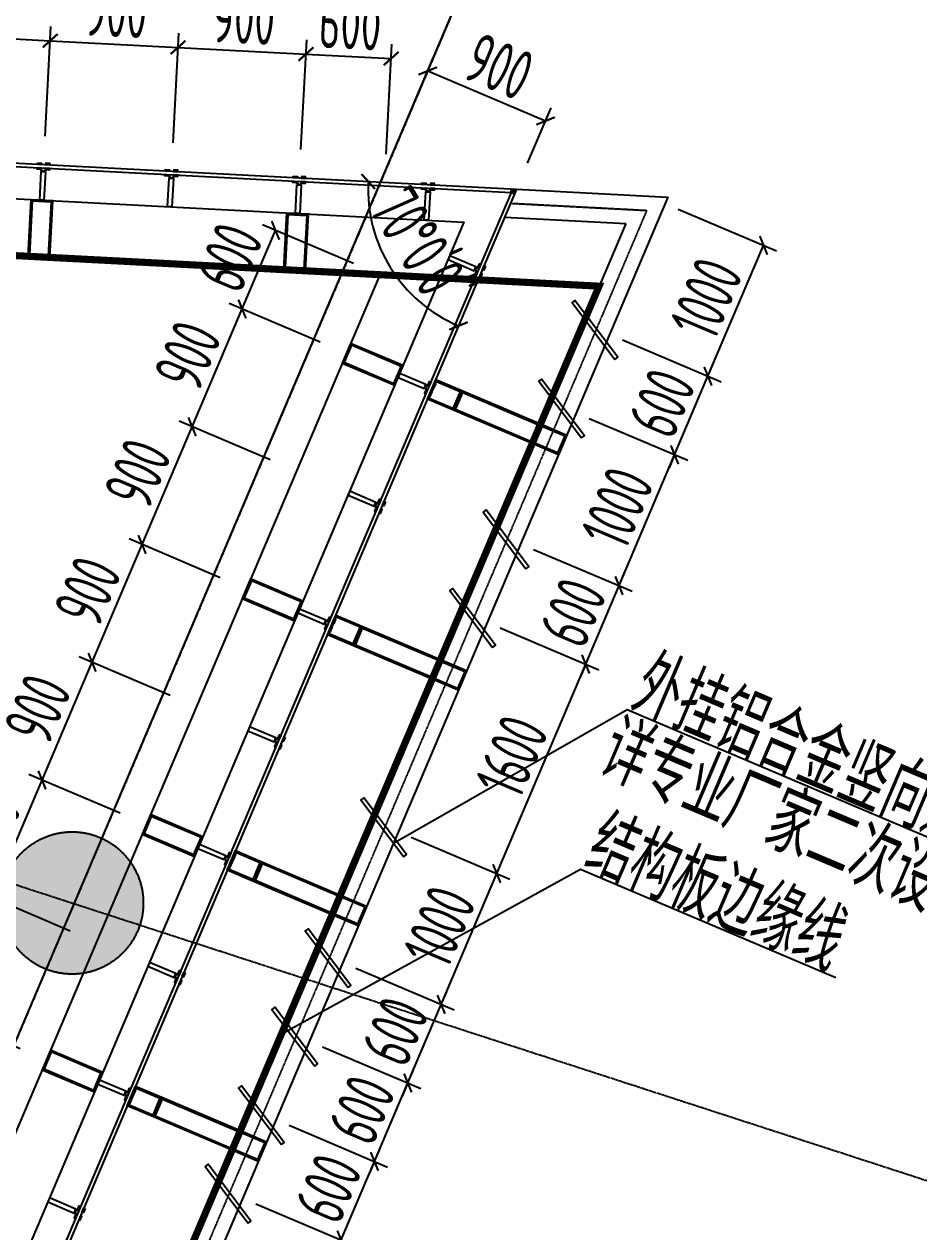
# Model space of a CAD drawing. Extents: x 11778731 to 12007717, y -6694179 to -6363962.
# Drawn here: x 11984281 to 11990570, y -6398891 to -6390396 of the extents above; entities that cross this region are included whole.
import ezdxf
from ezdxf.enums import TextEntityAlignment as Align
from ezdxf.xclip import XClip

# ---------------------------------------------------------------- set-up
doc = ezdxf.new("R2010")
doc.units = 0
doc.header["$LTSCALE"] = 10
doc.header["$MEASUREMENT"] = 0
doc.header["$XCLIPFRAME"] = 0
doc.linetypes.add('A3-RG-axis-100$0$CENTER', pattern=[2, 1.25, -0.25, 0.25, -0.25])
doc.linetypes.add('A3-RI-3F$0$DASH', pattern=[0.35, 0.25, -0.1])
for name, color, linetype in [('A3-RB-3F-100$0$A-DIMS-100', 1, 'Continuous'), ('A3-RG-axis-100$0$A-GRID', 1, 'A3-RG-axis-100$0$CENTER'), ('A3-RI-3F$0$$2$A-DIMS-100', 1, 'Continuous'), ('A3-RI-3F$0$A-DETAILS', 11, 'Continuous'), ('A3-RI-3F$0$A-FACD-ALUM', 30, 'Continuous'), ('A3-RI-3F$0$A-FLOR', 2, 'Continuous'), ('A3-RI-3F$0$A-GLAZ', 140, 'Continuous'), ('A3-RS-1F$0$A-HATH-GRAY', 8, 'Continuous'), ('A3-RS-1F$0$A-WALL', 7, 'Continuous'), ('A3-SYMB-3F-100$0$A-SYMB', 4, 'Continuous'), ('A3-SYMB-3F-100$0$A-SYMB-AREA', 4, 'Continuous'), ('A3-SYMB-3F-100$0$A-SYMB-NAME', 4, 'Continuous'), ('A3-SYMB-3F-100$0$A-SYMB-NAME-E', 4, 'Continuous')]:
    doc.layers.add(name, color=color, linetype=linetype)
doc.styles.add('A3-RB-3F-100$0$XD2008', font='xd-hzs.shx', dxfattribs={"width": 0.7, "bigfont": 'xd-hztxt.shx'})
doc.styles.add('A3-SYMB-3F-100$0$ECADI', font='hzs.shx', dxfattribs={"width": 0.7, "bigfont": 'hztxt.shx'})
doc.dimstyles.new('A3-RB-3F-100$0$XD100', dxfattribs={"dimscale": 100, "dimtxt": 3.5, "dimasz": 1.5, "dimexe": 1, "dimexo": 2, "dimgap": 0.5, "dimtad": 1, "dimdec": 0, "dimdsep": 46, "dimtxsty": 'A3-RB-3F-100$0$XD2008', "dimcen": 2.5, "dimclrt": 4, "dimaunit": 1, "dimadec": 0, "dimazin": 0, "dimtfac": 1, "dimtdec": 0, "dimtix": 1, "dimtmove": 0, "dimatfit": 3, "dimfxl": 0, "dimtolj": 1, "dimtzin": 0, "dimarcsym": 0})
doc.dimstyles.new('A3-RB-3F-100$0$XD100$0', dxfattribs={"dimscale": 100, "dimtxt": 3.5, "dimasz": 1, "dimexe": 1, "dimexo": 2, "dimgap": 0.5, "dimtad": 1, "dimdec": 0, "dimdsep": 46, "dimtxsty": 'A3-RB-3F-100$0$XD2008', "dimblk1": 'A3-RB-3F-100$0$_ARCHTICK', "dimblk2": 'A3-RB-3F-100$0$_ARCHTICK', "dimsah": 1, "dimcen": 2.5, "dimclrt": 4, "dimaunit": 1, "dimadec": 0, "dimazin": 0, "dimtfac": 1, "dimtdec": 0, "dimtix": 1, "dimtmove": 0, "dimatfit": 3, "dimfxl": 0, "dimtolj": 1, "dimtzin": 0, "dimarcsym": 0})

# ---------------------------------------------------------------- blocks, each defined once
blk = doc.blocks.new('A3-RI-3F')
at = {"layer": 'A3-RI-3F$0$A-GLAZ'}
blk.add_hatch(color=256, dxfattribs=at).paths.add_polyline_path([(11987706.2, -6391556.1), (11987704.9, -6391581), (11987727.9, -6391590.8), (11987741.9, -6391557.9)])
at = {"layer": 'A3-RI-3F$0$$2$A-DIMS-100'}
blk.add_lwpolyline([(11978189, -6391860.1), (11978365.4, -6391316.9), (11987372.2, -6391788.9), (11973314.7, -6424906.3)], dxfattribs=at)
at = {"layer": 'A3-RI-3F$0$A-DETAILS'}
for p, q in [((11972696.9, -6424698.4), (11987425.4, -6390000)), ((11984408.4, -6391433.3), (11984394.2, -6391417.6)), ((11984415.5, -6391433.7), (11984401.3, -6391417.9)), ((11984415.5, -6391433.7), (11984431.3, -6391419.5)), ((11984422.6, -6391434.1), (11984438.3, -6391419.9)), ((11985307.2, -6391480.4), (11985293, -6391464.7)), ((11985314.3, -6391480.8), (11985300.1, -6391465)), ((11985314.3, -6391480.8), (11985330, -6391466.6)), ((11985321.3, -6391481.2), (11985337.1, -6391467)), ((11986206, -6391527.5), (11986191.8, -6391511.8)), ((11986213, -6391527.9), (11986198.8, -6391512.1)), ((11986213, -6391527.9), (11986228.8, -6391513.7)), ((11986220.1, -6391528.3), (11986235.9, -6391514.1)), ((11987111.5, -6391575), (11987097.3, -6391559.2)), ((11987118.6, -6391575.4), (11987104.4, -6391559.6)), ((11987118.6, -6391575.4), (11987134.4, -6391561.2)), ((11987125.7, -6391575.7), (11987141.4, -6391561.5)), ((11987453.1, -6392110.3), (11987472.8, -6392102.3)), ((11987447.6, -6392123.3), (11987455.5, -6392142.9)), ((11987450.3, -6392116.8), (11987470, -6392108.8)), ((11987450.3, -6392116.8), (11987458.3, -6392136.4)), ((11987095.9, -6392951.7), (11987103.9, -6392971.4)), ((11987098.7, -6392945.2), (11987118.3, -6392937.3)), ((11987098.7, -6392945.2), (11987106.6, -6392964.9)), ((11987101.4, -6392938.7), (11987121.1, -6392930.8)), ((11986744.3, -6393780.2), (11986752.2, -6393799.8)), ((11986747, -6393773.7), (11986766.7, -6393765.7)), ((11986747, -6393773.7), (11986755, -6393793.3)), ((11986749.8, -6393767.2), (11986769.5, -6393759.2)), ((11986392.6, -6394608.6), (11986400.5, -6394628.3)), ((11986395.4, -6394602.1), (11986415, -6394594.2)), ((11986395.4, -6394602.1), (11986403.3, -6394621.8)), ((11986398.1, -6394595.6), (11986417.8, -6394587.7)), ((11986040.9, -6395437.1), (11986048.9, -6395456.8)), ((11986043.7, -6395430.6), (11986063.4, -6395422.6)), ((11986043.7, -6395430.6), (11986051.7, -6395450.2)), ((11986046.5, -6395424.1), (11986066.1, -6395416.1)), ((11985692, -6396259), (11985711.7, -6396251.1)), ((11985692, -6396259), (11985700, -6396278.7)), ((11985694.8, -6396252.5), (11985714.5, -6396244.6)), ((11985689.3, -6396265.5), (11985697.2, -6396285.2)), ((11985337.6, -6397094), (11985345.6, -6397113.7)), ((11985340.4, -6397087.5), (11985360.1, -6397079.5)), ((11985340.4, -6397087.5), (11985348.3, -6397107.2)), ((11985343.2, -6397081), (11985362.8, -6397073)), ((11984986, -6397922.5), (11984993.9, -6397942.1)), ((11984988.7, -6397915.9), (11985008.4, -6397908)), ((11984988.7, -6397915.9), (11984996.7, -6397935.6)), ((11984991.5, -6397909.4), (11985011.2, -6397901.5)), ((11984634.3, -6398750.9), (11984642.3, -6398770.6)), ((11984637.1, -6398744.4), (11984656.7, -6398736.4)), ((11984637.1, -6398744.4), (11984645, -6398764.1)), ((11984639.8, -6398737.9), (11984659.5, -6398729.9))]:
    blk.add_line(p, q, dxfattribs=at)
for points in [[(11984371.9, -6391406.4), (11984401.8, -6391407.9), (11984401.3, -6391417.9), (11984371.4, -6391416.4)], [(11984373.7, -6391371.4), (11984403.7, -6391373), (11984403.1, -6391383), (11984373.2, -6391381.4)], [(11984461.8, -6391411.1), (11984431.8, -6391409.5), (11984431.3, -6391419.5), (11984461.2, -6391421.1)], [(11984463.6, -6391376.1), (11984433.6, -6391374.6), (11984433.1, -6391384.5), (11984463.1, -6391386.1)], [(11985272.5, -6391418.5), (11985302.4, -6391420.1), (11985301.9, -6391430.1), (11985272, -6391428.5)], [(11985362.4, -6391423.2), (11985332.4, -6391421.7), (11985331.9, -6391431.6), (11985361.8, -6391433.2)], [(11984400.5, -6391432.9), (11984430.5, -6391434.5), (11984420, -6391634.2), (11984390.1, -6391632.6)], [(11985270.6, -6391453.5), (11985300.6, -6391455), (11985300.1, -6391465), (11985270.1, -6391463.5)], [(11985299.3, -6391480), (11985329.3, -6391481.6), (11985318.8, -6391681.3), (11985288.8, -6391679.7)], [(11985360.5, -6391458.2), (11985330.6, -6391456.6), (11985330, -6391466.6), (11985360, -6391468.2)], [(11986169.4, -6391500.6), (11986199.4, -6391502.1), (11986198.8, -6391512.1), (11986168.9, -6391510.6)], [(11986171.2, -6391465.6), (11986201.2, -6391467.2), (11986200.7, -6391477.2), (11986170.7, -6391475.6)], [(11986259.3, -6391505.3), (11986229.3, -6391503.7), (11986228.8, -6391513.7), (11986258.8, -6391515.3)], [(11986261.1, -6391470.3), (11986231.2, -6391468.8), (11986230.6, -6391478.7), (11986260.6, -6391480.3)], [(11986198.1, -6391527.1), (11986228, -6391528.7), (11986217.6, -6391728.4), (11986187.6, -6391726.8)], [(11987075, -6391548), (11987104.9, -6391549.6), (11987104.4, -6391559.6), (11987074.5, -6391558)], [(11987076.8, -6391513.1), (11987106.8, -6391514.7), (11987106.2, -6391524.6), (11987076.3, -6391523.1)], [(11987103.6, -6391574.6), (11987133.6, -6391576.1), (11987123.1, -6391775.9), (11987093.2, -6391774.3)], [(11987164.9, -6391552.7), (11987134.9, -6391551.2), (11987134.4, -6391561.2), (11987164.3, -6391562.7)], [(11987166.7, -6391517.8), (11987136.7, -6391516.2), (11987136.2, -6391526.2), (11987166.2, -6391527.8)], [(11984330.1, -6391629.5), (11984479.9, -6391637.3), (11984459, -6392036.8), (11984309.2, -6392028.9)], [(11984339.6, -6391640), (11984469.4, -6391646.8), (11984449.5, -6392026.3), (11984319.7, -6392019.5)], [(11986127.7, -6391723.7), (11986277.5, -6391731.5), (11986256.5, -6392131), (11986106.7, -6392123.1)], [(11986137.1, -6391734.2), (11986267, -6391741), (11986247.1, -6392120.5), (11986117.2, -6392113.7)], [(11987444.5, -6392130.6), (11987456.2, -6392103), (11987272.1, -6392024.8), (11987260.4, -6392052.4)], [(11987490.9, -6392085.1), (11987479.2, -6392112.7), (11987470, -6392108.8), (11987481.7, -6392081.2)], [(11987523.1, -6392098.8), (11987511.4, -6392126.4), (11987502.2, -6392122.5), (11987513.9, -6392094.9)], [(11987455.8, -6392168), (11987467.5, -6392140.3), (11987458.3, -6392136.4), (11987446.6, -6392164)], [(11987488, -6392181.6), (11987499.7, -6392154), (11987490.5, -6392150.1), (11987478.8, -6392177.7)], [(11986885.3, -6392936.1), (11986943.9, -6392798), (11986575.7, -6392641.7), (11986517.1, -6392779.8)], [(11986880, -6392923), (11986930.8, -6392803.3), (11986581, -6392654.9), (11986530.2, -6392774.5)], [(11987092.8, -6392959), (11987104.5, -6392931.4), (11986920.4, -6392853.3), (11986908.7, -6392880.9)], [(11987358.1, -6392973.9), (11987299.5, -6393111.9), (11987115.4, -6393033.8), (11987174, -6392895.7)], [(11987139.3, -6392913.6), (11987127.6, -6392941.2), (11987118.3, -6392937.3), (11987130.1, -6392909.7)], [(11987345, -6392979.2), (11987294.2, -6393098.8), (11987128.5, -6393028.5), (11987179.3, -6392908.8)], [(11987171.5, -6392927.2), (11987159.8, -6392954.9), (11987150.6, -6392950.9), (11987162.3, -6392923.3)], [(11987104.1, -6392996.4), (11987115.8, -6392968.8), (11987106.6, -6392964.9), (11987094.9, -6392992.5)], [(11987136.3, -6393010.1), (11987148, -6392982.5), (11987138.8, -6392978.6), (11987127.1, -6393006.2)], [(11987910.4, -6393208.3), (11987851.8, -6393346.4), (11987299.5, -6393111.9), (11987358.1, -6392973.9)], [(11987897.3, -6393213.6), (11987846.5, -6393333.3), (11987312.6, -6393106.6), (11987363.4, -6392987)], [(11988094.5, -6393286.4), (11988035.9, -6393424.5), (11987851.8, -6393346.4), (11987910.4, -6393208.3)], [(11988081.4, -6393291.7), (11988030.6, -6393411.4), (11987864.9, -6393341.1), (11987915.7, -6393221.4)], [(11986741.2, -6393787.5), (11986752.9, -6393759.9), (11986568.8, -6393681.7), (11986557.1, -6393709.3)], [(11986752.5, -6393824.9), (11986764.2, -6393797.2), (11986755, -6393793.3), (11986743.2, -6393821)], [(11986787.6, -6393742), (11986775.9, -6393769.6), (11986766.7, -6393765.7), (11986778.4, -6393738.1)], [(11986819.8, -6393755.7), (11986808.1, -6393783.3), (11986798.9, -6393779.4), (11986810.6, -6393751.8)], [(11986784.7, -6393838.5), (11986796.4, -6393810.9), (11986787.2, -6393807), (11986775.5, -6393834.6)], [(11986182, -6394593), (11986240.6, -6394454.9), (11985872.4, -6394298.6), (11985813.8, -6394436.7)], [(11986176.7, -6394579.9), (11986227.5, -6394460.2), (11985877.7, -6394311.8), (11985826.9, -6394431.4)], [(11986389.5, -6394615.9), (11986401.2, -6394588.3), (11986217.1, -6394510.2), (11986205.4, -6394537.8)], [(11986654.8, -6394630.8), (11986596.2, -6394768.8), (11986412.1, -6394690.7), (11986470.7, -6394552.6)], [(11986400.8, -6394653.3), (11986412.5, -6394625.7), (11986403.3, -6394621.8), (11986391.6, -6394649.4)], [(11986436, -6394570.5), (11986424.2, -6394598.1), (11986415, -6394594.2), (11986426.8, -6394566.6)], [(11986433, -6394667), (11986444.7, -6394639.4), (11986435.5, -6394635.5), (11986423.8, -6394663.1)], [(11986641.7, -6394636.1), (11986590.9, -6394755.7), (11986425.2, -6394685.4), (11986476, -6394565.7)], [(11986468.2, -6394584.1), (11986456.5, -6394611.8), (11986447.2, -6394607.9), (11986459, -6394580.2)], [(11987207.1, -6394865.2), (11987148.5, -6395003.3), (11986596.2, -6394768.8), (11986654.8, -6394630.8)], [(11987194, -6394870.5), (11987143.2, -6394990.2), (11986609.3, -6394763.5), (11986660.1, -6394643.9)], [(11987391.2, -6394943.4), (11987332.6, -6395081.4), (11987148.5, -6395003.3), (11987207.1, -6394865.2)], [(11987378.1, -6394948.7), (11987327.3, -6395068.3), (11987161.6, -6394998), (11987212.4, -6394878.3)], [(11986037.8, -6395444.4), (11986049.6, -6395416.8), (11985865.5, -6395338.6), (11985853.7, -6395366.2)], [(11986084.3, -6395398.9), (11986072.6, -6395426.5), (11986063.4, -6395422.6), (11986075.1, -6395395)], [(11986116.5, -6395412.6), (11986104.8, -6395440.2), (11986095.6, -6395436.3), (11986107.3, -6395408.7)], [(11986049.1, -6395481.8), (11986060.9, -6395454.2), (11986051.7, -6395450.2), (11986039.9, -6395477.9)], [(11986081.4, -6395495.4), (11986093.1, -6395467.8), (11986083.9, -6395463.9), (11986072.1, -6395491.5)], [(11985478.6, -6396249.9), (11985537.3, -6396111.8), (11985169, -6395955.6), (11985110.4, -6396093.6)], [(11985473.3, -6396236.8), (11985524.1, -6396117.1), (11985174.3, -6395968.7), (11985123.6, -6396088.3)], [(11985686.2, -6396272.8), (11985697.9, -6396245.2), (11985513.8, -6396167.1), (11985502.1, -6396194.7)], [(11985951.5, -6396287.7), (11985892.9, -6396425.8), (11985708.8, -6396347.6), (11985767.4, -6396209.5)], [(11985732.6, -6396227.4), (11985720.9, -6396255), (11985711.7, -6396251.1), (11985723.4, -6396223.5)], [(11985938.4, -6396293), (11985887.6, -6396412.6), (11985721.9, -6396342.3), (11985772.7, -6396222.6)], [(11985764.9, -6396241.1), (11985753.1, -6396268.7), (11985743.9, -6396264.8), (11985755.7, -6396237.1)], [(11985697.5, -6396310.2), (11985709.2, -6396282.6), (11985700, -6396278.7), (11985688.3, -6396306.3)], [(11985729.7, -6396323.9), (11985741.4, -6396296.3), (11985732.2, -6396292.4), (11985720.5, -6396320)], [(11986503.8, -6396522.1), (11986445.2, -6396660.2), (11985892.9, -6396425.8), (11985951.5, -6396287.7)], [(11986490.7, -6396527.4), (11986439.9, -6396647.1), (11985906, -6396420.5), (11985956.8, -6396300.8)], [(11986687.9, -6396600.3), (11986629.3, -6396738.3), (11986445.2, -6396660.2), (11986503.8, -6396522.1)], [(11986674.8, -6396605.6), (11986624, -6396725.2), (11986458.3, -6396654.9), (11986509.1, -6396535.2)], [(11985334.5, -6397101.3), (11985346.2, -6397073.7), (11985162.1, -6396995.5), (11985150.4, -6397023.1)], [(11985345.8, -6397138.7), (11985357.5, -6397111.1), (11985348.3, -6397107.2), (11985336.6, -6397134.8)], [(11985381, -6397055.8), (11985369.3, -6397083.4), (11985360.1, -6397079.5), (11985371.8, -6397051.9)], [(11985413.2, -6397069.5), (11985401.5, -6397097.1), (11985392.3, -6397093.2), (11985404, -6397065.6)], [(11985378, -6397152.4), (11985389.8, -6397124.7), (11985380.6, -6397120.8), (11985368.8, -6397148.4)], [(11984775.3, -6397906.8), (11984833.9, -6397768.8), (11984465.7, -6397612.5), (11984407.1, -6397750.5)], [(11984770, -6397893.7), (11984820.8, -6397774.1), (11984471, -6397625.6), (11984420.2, -6397745.2)], [(11984982.9, -6397929.7), (11984994.6, -6397902.1), (11984810.5, -6397824), (11984798.8, -6397851.6)], [(11985248.2, -6397944.6), (11985189.6, -6398082.7), (11985005.5, -6398004.5), (11985064.1, -6397866.4)], [(11984994.2, -6397967.1), (11985005.9, -6397939.5), (11984996.7, -6397935.6), (11984985, -6397963.2)], [(11985029.3, -6397884.3), (11985017.6, -6397911.9), (11985008.4, -6397908), (11985020.1, -6397880.4)], [(11985026.4, -6397980.8), (11985038.1, -6397953.2), (11985028.9, -6397949.3), (11985017.2, -6397976.9)], [(11985235, -6397949.9), (11985184.3, -6398069.5), (11985018.6, -6397999.2), (11985069.4, -6397879.6)], [(11985061.5, -6397898), (11985049.8, -6397925.6), (11985040.6, -6397921.7), (11985052.3, -6397894.1)], [(11985800.5, -6398179), (11985741.9, -6398317.1), (11985189.6, -6398082.7), (11985248.2, -6397944.6)], [(11985787.4, -6398184.3), (11985736.6, -6398304), (11985202.7, -6398077.4), (11985253.5, -6397957.7)], [(11985984.6, -6398257.2), (11985926, -6398395.2), (11985741.9, -6398317.1), (11985800.5, -6398179)], [(11985971.5, -6398262.5), (11985920.7, -6398382.1), (11985755, -6398311.8), (11985805.8, -6398192.1)], [(11984631.2, -6398758.2), (11984642.9, -6398730.6), (11984458.8, -6398652.4), (11984447.1, -6398680.1)], [(11984677.7, -6398712.7), (11984665.9, -6398740.4), (11984656.7, -6398736.4), (11984668.5, -6398708.8)], [(11984709.9, -6398726.4), (11984698.2, -6398754), (11984689, -6398750.1), (11984700.7, -6398722.5)], [(11984642.5, -6398795.6), (11984654.2, -6398768), (11984645, -6398764.1), (11984633.3, -6398791.7)], [(11984674.7, -6398809.3), (11984686.4, -6398781.6), (11984677.2, -6398777.7), (11984665.5, -6398805.4)]]:
    blk.add_lwpolyline(points, close=True, dxfattribs=at)
blk.add_lwpolyline([(11978237.5, -6391710.7), (11986780.8, -6392158.5), (11972927, -6424796.1)], dxfattribs=at)
at = {"layer": 'A3-RI-3F$0$A-FACD-ALUM'}
for points in [[(11988433.3, -6392754.4), (11988453.3, -6392739.3), (11988152.4, -6392340), (11988132.4, -6392355.1)], [(11988198.9, -6393306.7), (11988218.9, -6393291.6), (11987918, -6392892.3), (11987898, -6392907.4)], [(11987808.2, -6394227.2), (11987828.1, -6394212.2), (11987527.2, -6393812.8), (11987507.3, -6393827.9)], [(11987573.7, -6394779.5), (11987593.7, -6394764.5), (11987292.8, -6394365.1), (11987272.8, -6394380.2)], [(11986948.6, -6396252.3), (11986968.5, -6396237.3), (11986667.6, -6395837.9), (11986647.7, -6395853)], [(11986557.8, -6397172.8), (11986577.8, -6397157.8), (11986276.9, -6396758.5), (11986256.9, -6396773.5)], [(11986323.4, -6397725.1), (11986343.4, -6397710.1), (11986042.5, -6397310.8), (11986022.5, -6397325.8)], [(11986089, -6398277.4), (11986108.9, -6398262.4), (11985808, -6397863.1), (11985788.1, -6397878.1)], [(11985854.5, -6398829.7), (11985874.5, -6398814.7), (11985573.6, -6398415.4), (11985553.6, -6398430.4)]]:
    blk.add_lwpolyline(points, close=True, dxfattribs=at)
at = {"layer": 'A3-RI-3F$0$A-FLOR', "linetype": 'A3-RI-3F$0$DASH', "const_width": 50}
blk.add_lwpolyline([(11922838.4, -6425913.8), (11977074.7, -6448935.7), (11985123.7, -6429973.3), (11974261.7, -6425362.6), (11988321.8, -6392239.2), (11978237.5, -6391710.7), (11978173.5, -6391907.6), (11943983, -6380798.4), (11944557.8, -6379029.5), (11938185.7, -6376959.1), (11937611, -6378728), (11907835.3, -6369053.3)], dxfattribs=at)
at = {"layer": 'A3-RI-3F$0$A-GLAZ'}
for p, q in [((11987704.9, -6391581), (11987706.2, -6391556.1)), ((11987704.9, -6391581), (11987727.9, -6391590.8)), ((11987658.7, -6391753.9), (11988508.9, -6391798.4)), ((11988508.9, -6391798.4), (11974281.2, -6425316.6))]:
    blk.add_line(p, q, dxfattribs=at)
for points in [[(11977951.2, -6391782.8), (11978187, -6391057.2), (11987741.9, -6391557.9), (11973544.8, -6425004)], [(11977975, -6391790.5), (11978204.8, -6391083.2), (11987704.9, -6391581), (11973521.8, -6424994.3)], [(11987741.9, -6391557.9), (11988804.6, -6391613.6), (11974465.3, -6425394.8)]]:
    blk.add_lwpolyline(points, dxfattribs=at)
at = {"layer": 'A3-RI-3F$0$A-GLAZ', "linetype": 'A3-RI-3F$0$DASH'}
blk.add_lwpolyline([(11987700.3, -6391655.9), (11988656.7, -6391706), (11974373.3, -6425355.7)], dxfattribs=at)
blk = doc.blocks.new('A3-RG-axis-100')
at = {"layer": 'A3-RG-axis-100$0$A-GRID'}
for p, q in [((11908702.6, -6371911.2), (12006585.7, -6403715.4)), ((11987492, -6389843.2), (11971114.4, -6428426.5))]:
    blk.add_line(p, q, dxfattribs=at)
blk = doc.blocks.new('A3-SYMB-3F-100$0$ECADI-TAG-ROOM')
at = {"layer": 'A3-SYMB-3F-100$0$A-SYMB-AREA', "style": 'A3-SYMB-3F-100$0$ECADI', "width": 0.7}
blk.add_attdef('340M2', text='', height=2.5, dxfattribs=at).set_placement((7.167, -1.75), align=Align.MIDDLE_LEFT)
at = {"layer": 'A3-SYMB-3F-100$0$A-SYMB-NAME', "style": 'A3-SYMB-3F-100$0$ECADI', "width": 0.7}
blk.add_attdef('CHINESENAME', (-5.125, 0.088), '', height=4.5, dxfattribs=at)
at = {"layer": 'A3-SYMB-3F-100$0$A-SYMB-NAME-E', "style": 'A3-SYMB-3F-100$0$ECADI', "width": 0.7}
for tag, p in [('ENGLISHHIGH', (-5.125, 8.04)), ('ENGLISHLOW', (-5.125, 4.84))]:
    blk.add_attdef(tag, p, '', height=2.5, dxfattribs=at)
blk = doc.blocks.new('A3-SYMB-3F-100')
at = {"layer": 'A3-SYMB-3F-100$0$A-SYMB'}
for points in [[(11986876.3, -6396156.4), (11988519.7, -6395217.9), (11991705.3, -6396570.1)], [(11986088.1, -6397501.3), (11988191.6, -6396340.1), (11989985.2, -6397101.5)]]:
    blk.add_lwpolyline(points, dxfattribs=at)
ref = blk.add_blockref('A3-SYMB-3F-100$0$ECADI-TAG-ROOM', (11989717.9, -6395608.8), dxfattribs=dict(at, xscale=-99.99999999989045, yscale=100.0000000001164, rotation=337.0000000000113))
ref.add_attrib('CHINESENAME', '外挂铝合金竖向遮阳百叶', (11988519.7, -6395217.9), dxfattribs={"height": 450, "rotation": 337, "style": 'A3-SYMB-3F-100$0$ECADI', "width": 0.7})
ref = blk.add_blockref('A3-SYMB-3F-100$0$ECADI-TAG-ROOM', (11989487.6, -6396062.9), dxfattribs=dict(at, xscale=-99.99999999989045, yscale=100.0000000001164, rotation=337.0000000000113))
ref.add_attrib('CHINESENAME', '详专业厂家二次设计图纸', (11988289.3, -6395671.9), dxfattribs={"height": 450, "rotation": 337, "style": 'A3-SYMB-3F-100$0$ECADI', "width": 0.7})
ref = blk.add_blockref('A3-SYMB-3F-100$0$ECADI-TAG-ROOM', (11989389.9, -6396731.1), dxfattribs=dict(at, xscale=-99.99999999989045, yscale=100.0000000001164, rotation=337.0000000000113))
ref.add_attrib('CHINESENAME', '结构板边缘线', (11988191.6, -6396340.1), dxfattribs={"height": 450, "rotation": 337, "style": 'A3-SYMB-3F-100$0$ECADI', "width": 0.7})
blk = doc.blocks.new('A3-RB-3F-100$0$_ARCHTICK')
at = {"color": 0, "linetype": 'ByBlock', "const_width": 0.15}
blk.add_lwpolyline([(-0.5, -0.5), (0.5, 0.5)], dxfattribs=at)
blk = doc.blocks.new('*D1271')
at = {"layer": 'A3-RB-3F-100$0$A-DIMS-100', "color": 0, "lineweight": -2}
for p, q in [((11988877.7, -6391697.3), (11989570.3, -6391991.3)), ((11989087.5, -6392872.8), (11989478.3, -6391952.3)), ((11988487, -6392617.8), (11989179.6, -6392911.8))]:
    blk.add_line(p, q, dxfattribs=at)
at = {"layer": 'A3-RB-3F-100$0$A-DIMS-100', "color": 0, "lineweight": -2, "xscale": 100, "yscale": 100, "zscale": 100}
for p, rotation in [((11989478.3, -6391952.3), 66.99999999984553), ((11989087.5, -6392872.8), 246.9999999998455)]:
    blk.add_blockref('A3-RB-3F-100$0$_ARCHTICK', p, dxfattribs=dict(at, rotation=rotation))
at = {"layer": 'A3-RB-3F-100$0$A-DIMS-100', "color": 4, "insert": (11989075.8, -6392324.6), "char_height": 350, "attachment_point": 5, "rotation": 67, "style": 'A3-RB-3F-100$0$XD2008'}
blk.add_mtext('\\A1;1000', dxfattribs=at)
blk = doc.blocks.new('*D1237')
at = {"layer": 'A3-RB-3F-100$0$A-DIMS-100', "color": 0, "lineweight": -2}
for p, q in [((11988487, -6392617.8), (11989179.6, -6392911.8)), ((11989087.5, -6392872.8), (11989126.6, -6392780.7)), ((11988853.1, -6393425.1), (11989087.5, -6392872.8)), ((11988252.5, -6393170.1), (11988945.2, -6393464.1)), ((11988853.1, -6393425.1), (11988814, -6393517.1))]:
    blk.add_line(p, q, dxfattribs=at)
at = {"layer": 'A3-RB-3F-100$0$A-DIMS-100', "color": 0, "lineweight": -2, "xscale": 100, "yscale": 100, "zscale": 100}
for p, rotation in [((11989087.5, -6392872.8), 246.9999999999309), ((11988853.1, -6393425.1), 66.99999999993094)]:
    blk.add_blockref('A3-RB-3F-100$0$_ARCHTICK', p, dxfattribs=dict(at, rotation=rotation))
at = {"layer": 'A3-RB-3F-100$0$A-DIMS-100', "color": 4, "insert": (11988763.2, -6393061), "char_height": 350, "attachment_point": 5, "rotation": 67, "style": 'A3-RB-3F-100$0$XD2008'}
blk.add_mtext('\\A1;600', dxfattribs=at)
blk = doc.blocks.new('*D1238')
at = {"layer": 'A3-RB-3F-100$0$A-DIMS-100', "color": 0, "lineweight": -2}
for p, q in [((11988252.5, -6393170.1), (11988945.2, -6393464.1)), ((11988462.4, -6394345.6), (11988853.1, -6393425.1)), ((11987861.8, -6394090.6), (11988554.4, -6394384.6))]:
    blk.add_line(p, q, dxfattribs=at)
at = {"layer": 'A3-RB-3F-100$0$A-DIMS-100', "color": 0, "lineweight": -2, "xscale": 100, "yscale": 100, "zscale": 100}
for p, rotation in [((11988853.1, -6393425.1), 66.99999999987166), ((11988462.4, -6394345.6), 246.9999999998717)]:
    blk.add_blockref('A3-RB-3F-100$0$_ARCHTICK', p, dxfattribs=dict(at, rotation=rotation))
at = {"layer": 'A3-RB-3F-100$0$A-DIMS-100', "color": 4, "insert": (11988450.6, -6393797.4), "char_height": 350, "attachment_point": 5, "rotation": 67, "style": 'A3-RB-3F-100$0$XD2008'}
blk.add_mtext('\\A1;1000', dxfattribs=at)
blk = doc.blocks.new('*D1239')
at = {"layer": 'A3-RB-3F-100$0$A-DIMS-100', "color": 0, "lineweight": -2}
for p, q in [((11987861.8, -6394090.6), (11988554.4, -6394384.6)), ((11988462.4, -6394345.6), (11988501.5, -6394253.5)), ((11988227.9, -6394897.9), (11988462.4, -6394345.6)), ((11987627.4, -6394642.9), (11988320, -6394937)), ((11988227.9, -6394897.9), (11988188.9, -6394989.9))]:
    blk.add_line(p, q, dxfattribs=at)
at = {"layer": 'A3-RB-3F-100$0$A-DIMS-100', "color": 0, "lineweight": -2, "xscale": 100, "yscale": 100, "zscale": 100}
for p, rotation in [((11988462.4, -6394345.6), 246.999999999786), ((11988227.9, -6394897.9), 66.99999999978603)]:
    blk.add_blockref('A3-RB-3F-100$0$_ARCHTICK', p, dxfattribs=dict(at, rotation=rotation))
at = {"layer": 'A3-RB-3F-100$0$A-DIMS-100', "color": 4, "insert": (11988138, -6394533.8), "char_height": 350, "attachment_point": 5, "rotation": 67, "style": 'A3-RB-3F-100$0$XD2008'}
blk.add_mtext('\\A1;600', dxfattribs=at)
blk = doc.blocks.new('*D1240')
at = {"layer": 'A3-RB-3F-100$0$A-DIMS-100', "color": 0, "lineweight": -2}
for p, q in [((11987627.4, -6394642.9), (11988320, -6394937)), ((11987602.8, -6396370.7), (11988227.9, -6394897.9)), ((11987002.2, -6396115.8), (11987694.8, -6396409.8))]:
    blk.add_line(p, q, dxfattribs=at)
at = {"layer": 'A3-RB-3F-100$0$A-DIMS-100', "color": 0, "lineweight": -2, "xscale": 100, "yscale": 100, "zscale": 100}
for p, rotation in [((11988227.9, -6394897.9), 66.99999999989504), ((11987602.8, -6396370.7), 246.9999999998951)]:
    blk.add_blockref('A3-RB-3F-100$0$_ARCHTICK', p, dxfattribs=dict(at, rotation=rotation))
at = {"layer": 'A3-RB-3F-100$0$A-DIMS-100', "color": 4, "insert": (11987708.2, -6395546.4), "char_height": 350, "attachment_point": 5, "rotation": 67, "style": 'A3-RB-3F-100$0$XD2008'}
blk.add_mtext('\\A1;1600', dxfattribs=at)
blk = doc.blocks.new('*D1241')
at = {"layer": 'A3-RB-3F-100$0$A-DIMS-100', "color": 0, "lineweight": -2}
for p, q in [((11987002.2, -6396115.8), (11987694.8, -6396409.8)), ((11987212, -6397291.2), (11987602.8, -6396370.7)), ((11986611.4, -6397036.3), (11987304.1, -6397330.3))]:
    blk.add_line(p, q, dxfattribs=at)
at = {"layer": 'A3-RB-3F-100$0$A-DIMS-100', "color": 0, "lineweight": -2, "xscale": 100, "yscale": 100, "zscale": 100}
for p, rotation in [((11987602.8, -6396370.7), 66.99999999986451), ((11987212, -6397291.2), 246.9999999998645)]:
    blk.add_blockref('A3-RB-3F-100$0$_ARCHTICK', p, dxfattribs=dict(at, rotation=rotation))
at = {"layer": 'A3-RB-3F-100$0$A-DIMS-100', "color": 4, "insert": (11987200.3, -6396743), "char_height": 350, "attachment_point": 5, "rotation": 67, "style": 'A3-RB-3F-100$0$XD2008'}
blk.add_mtext('\\A1;1000', dxfattribs=at)
blk = doc.blocks.new('*D1242')
at = {"layer": 'A3-RB-3F-100$0$A-DIMS-100', "color": 0, "lineweight": -2}
for p, q in [((11986611.4, -6397036.3), (11987304.1, -6397330.3)), ((11987212, -6397291.2), (11987251.1, -6397199.1)), ((11986977.6, -6397843.5), (11987212, -6397291.2)), ((11986377, -6397588.6), (11987069.7, -6397882.6)), ((11986977.6, -6397843.5), (11986938.5, -6397935.5))]:
    blk.add_line(p, q, dxfattribs=at)
at = {"layer": 'A3-RB-3F-100$0$A-DIMS-100', "color": 0, "lineweight": -2, "xscale": 100, "yscale": 100, "zscale": 100}
for p, rotation in [((11987212, -6397291.2), 246.9999999998903), ((11986977.6, -6397843.5), 66.99999999989025)]:
    blk.add_blockref('A3-RB-3F-100$0$_ARCHTICK', p, dxfattribs=dict(at, rotation=rotation))
at = {"layer": 'A3-RB-3F-100$0$A-DIMS-100', "color": 4, "insert": (11986887.7, -6397479.4), "char_height": 350, "attachment_point": 5, "rotation": 67, "style": 'A3-RB-3F-100$0$XD2008'}
blk.add_mtext('\\A1;600', dxfattribs=at)
blk = doc.blocks.new('*D1243')
at = {"layer": 'A3-RB-3F-100$0$A-DIMS-100', "color": 0, "lineweight": -2}
for p, q in [((11986377, -6397588.6), (11987069.7, -6397882.6)), ((11986977.6, -6397843.5), (11987016.7, -6397751.4)), ((11986743.2, -6398395.8), (11986977.6, -6397843.5)), ((11986142.6, -6398140.9), (11986835.2, -6398434.9)), ((11986743.2, -6398395.8), (11986704.1, -6398487.8))]:
    blk.add_line(p, q, dxfattribs=at)
at = {"layer": 'A3-RB-3F-100$0$A-DIMS-100', "color": 0, "lineweight": -2, "xscale": 100, "yscale": 100, "zscale": 100}
for p, rotation in [((11986977.6, -6397843.5), 246.9999999998455), ((11986743.2, -6398395.8), 66.99999999984547)]:
    blk.add_blockref('A3-RB-3F-100$0$_ARCHTICK', p, dxfattribs=dict(at, rotation=rotation))
at = {"layer": 'A3-RB-3F-100$0$A-DIMS-100', "color": 4, "insert": (11986653.3, -6398031.7), "char_height": 350, "attachment_point": 5, "rotation": 67, "style": 'A3-RB-3F-100$0$XD2008'}
blk.add_mtext('\\A1;600', dxfattribs=at)
blk = doc.blocks.new('*D1244')
at = {"layer": 'A3-RB-3F-100$0$A-DIMS-100', "color": 0, "lineweight": -2}
for p, q in [((11986142.6, -6398140.9), (11986835.2, -6398434.9)), ((11986743.2, -6398395.8), (11986782.2, -6398303.7)), ((11986508.7, -6398948.1), (11986743.2, -6398395.8)), ((11985908.1, -6398693.2), (11986600.8, -6398987.2)), ((11986508.7, -6398948.1), (11986469.7, -6399040.1))]:
    blk.add_line(p, q, dxfattribs=at)
at = {"layer": 'A3-RB-3F-100$0$A-DIMS-100', "color": 0, "lineweight": -2, "xscale": 100, "yscale": 100, "zscale": 100}
for p, rotation in [((11986743.2, -6398395.8), 246.999999999915), ((11986508.7, -6398948.1), 66.99999999991503)]:
    blk.add_blockref('A3-RB-3F-100$0$_ARCHTICK', p, dxfattribs=dict(at, rotation=rotation))
at = {"layer": 'A3-RB-3F-100$0$A-DIMS-100', "color": 4, "insert": (11986418.8, -6398584), "char_height": 350, "attachment_point": 5, "rotation": 67, "style": 'A3-RB-3F-100$0$XD2008'}
blk.add_mtext('\\A1;600', dxfattribs=at)
blk = doc.blocks.new('*D1245')
at = {"layer": 'A3-RB-3F-100$0$A-DIMS-100', "color": 0, "lineweight": -2}
for p, q in [((11985908.1, -6398693.2), (11986600.8, -6398987.2)), ((11986039.8, -6400052.7), (11986508.7, -6398948.1)), ((11985439.3, -6399797.8), (11986131.9, -6400091.8))]:
    blk.add_line(p, q, dxfattribs=at)
at = {"layer": 'A3-RB-3F-100$0$A-DIMS-100', "color": 0, "lineweight": -2, "xscale": 100, "yscale": 100, "zscale": 100}
for p, rotation in [((11986508.7, -6398948.1), 66.99999999989764), ((11986039.8, -6400052.7), 246.9999999998976)]:
    blk.add_blockref('A3-RB-3F-100$0$_ARCHTICK', p, dxfattribs=dict(at, rotation=rotation))
at = {"layer": 'A3-RB-3F-100$0$A-DIMS-100', "color": 4, "insert": (11986067.2, -6399412.5), "char_height": 350, "attachment_point": 5, "rotation": 67, "style": 'A3-RB-3F-100$0$XD2008'}
blk.add_mtext('\\A1;1200', dxfattribs=at)
blk = doc.blocks.new('*D883')
at = {"layer": 'A3-RB-3F-100$0$A-DIMS-100', "color": 0, "lineweight": -2}
for p, q in [((11983529.8, -6391136.9), (11983570.3, -6390365.5)), ((11983565, -6390465.4), (11984463.8, -6390512.5)), ((11984428.6, -6391184), (11984469, -6390412.6))]:
    blk.add_line(p, q, dxfattribs=at)
at = {"layer": 'A3-RB-3F-100$0$A-DIMS-100', "color": 0, "lineweight": -2, "xscale": 100, "yscale": 100, "zscale": 100}
for p, rotation in [((11983565, -6390465.4), 176.9999999997358), ((11984463.8, -6390512.5), 356.9999999997358)]:
    blk.add_blockref('A3-RB-3F-100$0$_ARCHTICK', p, dxfattribs=dict(at, rotation=rotation))
at = {"layer": 'A3-RB-3F-100$0$A-DIMS-100', "color": 4, "insert": (11984026.2, -6390264.2), "char_height": 350, "attachment_point": 5, "rotation": 357, "style": 'A3-RB-3F-100$0$XD2008'}
blk.add_mtext('\\A1;900', dxfattribs=at)
blk = doc.blocks.new('*D884')
at = {"layer": 'A3-RB-3F-100$0$A-DIMS-100', "color": 0, "lineweight": -2}
for p, q in [((11984428.6, -6391184), (11984469, -6390412.6)), ((11985327.4, -6391231.1), (11985367.8, -6390459.7)), ((11984463.8, -6390512.5), (11985362.6, -6390559.6))]:
    blk.add_line(p, q, dxfattribs=at)
at = {"layer": 'A3-RB-3F-100$0$A-DIMS-100', "color": 0, "lineweight": -2, "xscale": 100, "yscale": 100, "zscale": 100}
for p, rotation in [((11984463.8, -6390512.5), 176.999999999742), ((11985362.6, -6390559.6), 356.999999999742)]:
    blk.add_blockref('A3-RB-3F-100$0$_ARCHTICK', p, dxfattribs=dict(at, rotation=rotation))
at = {"layer": 'A3-RB-3F-100$0$A-DIMS-100', "color": 4, "insert": (11984924.9, -6390311.3), "char_height": 350, "attachment_point": 5, "rotation": 357, "style": 'A3-RB-3F-100$0$XD2008'}
blk.add_mtext('\\A1;900', dxfattribs=at)
blk = doc.blocks.new('*D885')
at = {"layer": 'A3-RB-3F-100$0$A-DIMS-100', "color": 0, "lineweight": -2}
for p, q in [((11985327.4, -6391231.1), (11985367.8, -6390459.7)), ((11985362.6, -6390559.6), (11986261.3, -6390606.7)), ((11986226.1, -6391278.2), (11986266.6, -6390506.8))]:
    blk.add_line(p, q, dxfattribs=at)
at = {"layer": 'A3-RB-3F-100$0$A-DIMS-100', "color": 0, "lineweight": -2, "xscale": 100, "yscale": 100, "zscale": 100}
for p, rotation in [((11985362.6, -6390559.6), 176.9999999997234), ((11986261.3, -6390606.7), 356.9999999997235)]:
    blk.add_blockref('A3-RB-3F-100$0$_ARCHTICK', p, dxfattribs=dict(at, rotation=rotation))
at = {"layer": 'A3-RB-3F-100$0$A-DIMS-100', "color": 4, "insert": (11985823.7, -6390358.4), "char_height": 350, "attachment_point": 5, "rotation": 357, "style": 'A3-RB-3F-100$0$XD2008'}
blk.add_mtext('\\A1;900', dxfattribs=at)
blk = doc.blocks.new('*D886')
at = {"layer": 'A3-RB-3F-100$0$A-DIMS-100', "color": 0, "lineweight": -2}
for p, q in [((11986226.1, -6391278.2), (11986266.6, -6390506.8)), ((11986825.3, -6391309.6), (11986865.7, -6390538.2)), ((11986261.3, -6390606.7), (11986860.5, -6390638.1))]:
    blk.add_line(p, q, dxfattribs=at)
at = {"layer": 'A3-RB-3F-100$0$A-DIMS-100', "color": 0, "lineweight": -2, "xscale": 100, "yscale": 100, "zscale": 100}
for p, rotation in [((11986261.3, -6390606.7), 176.9999999997344), ((11986860.5, -6390638.1), 356.9999999997344)]:
    blk.add_blockref('A3-RB-3F-100$0$_ARCHTICK', p, dxfattribs=dict(at, rotation=rotation))
at = {"layer": 'A3-RB-3F-100$0$A-DIMS-100', "color": 4, "insert": (11986572.7, -6390397.7), "char_height": 350, "attachment_point": 5, "rotation": 357, "style": 'A3-RB-3F-100$0$XD2008'}
blk.add_mtext('\\A1;600', dxfattribs=at)
blk = doc.blocks.new('*D887')
at = {"layer": 'A3-RB-3F-100$0$A-DIMS-100', "color": 0, "lineweight": -2}
for p, q in [((11985813.2, -6392399.6), (11986047.6, -6391847.3)), ((11986596.7, -6392080.3), (11985955.6, -6391808.2)), ((11986362.3, -6392632.6), (11985721.1, -6392360.5))]:
    blk.add_line(p, q, dxfattribs=at)
at = {"layer": 'A3-RB-3F-100$0$A-DIMS-100', "color": 0, "lineweight": -2, "xscale": 100, "yscale": 100, "zscale": 100}
for p, rotation in [((11986047.6, -6391847.3), 67.00000002033772), ((11985813.2, -6392399.6), 247.0000000203378)]:
    blk.add_blockref('A3-RB-3F-100$0$_ARCHTICK', p, dxfattribs=dict(at, rotation=rotation))
at = {"layer": 'A3-RB-3F-100$0$A-DIMS-100', "color": 4, "insert": (11985723.3, -6392035.5), "char_height": 350, "attachment_point": 5, "rotation": 67, "style": 'A3-RB-3F-100$0$XD2008'}
blk.add_mtext('\\A1;600', dxfattribs=at)
blk = doc.blocks.new('*D888')
at = {"layer": 'A3-RB-3F-100$0$A-DIMS-100', "color": 0, "lineweight": -2}
for p, q in [((11985461.5, -6393228), (11985813.2, -6392399.6)), ((11986362.3, -6392632.6), (11985721.1, -6392360.5)), ((11986010.6, -6393461.1), (11985369.5, -6393188.9))]:
    blk.add_line(p, q, dxfattribs=at)
at = {"layer": 'A3-RB-3F-100$0$A-DIMS-100', "color": 0, "lineweight": -2, "xscale": 100, "yscale": 100, "zscale": 100}
for p, rotation in [((11985813.2, -6392399.6), 67.00000002038624), ((11985461.5, -6393228), 247.0000000203862)]:
    blk.add_blockref('A3-RB-3F-100$0$_ARCHTICK', p, dxfattribs=dict(at, rotation=rotation))
at = {"layer": 'A3-RB-3F-100$0$A-DIMS-100', "color": 4, "insert": (11985430.2, -6392725.9), "char_height": 350, "attachment_point": 5, "rotation": 67, "style": 'A3-RB-3F-100$0$XD2008'}
blk.add_mtext('\\A1;900', dxfattribs=at)
blk = doc.blocks.new('*D889')
at = {"layer": 'A3-RB-3F-100$0$A-DIMS-100', "color": 0, "lineweight": -2}
for p, q in [((11986010.6, -6393461.1), (11985369.5, -6393188.9)), ((11985109.9, -6394056.5), (11985461.5, -6393228)), ((11985659, -6394289.5), (11985017.8, -6394017.4))]:
    blk.add_line(p, q, dxfattribs=at)
at = {"layer": 'A3-RB-3F-100$0$A-DIMS-100', "color": 0, "lineweight": -2, "xscale": 100, "yscale": 100, "zscale": 100}
for p, rotation in [((11985461.5, -6393228), 67.00000002024724), ((11985109.9, -6394056.5), 247.0000000202473)]:
    blk.add_blockref('A3-RB-3F-100$0$_ARCHTICK', p, dxfattribs=dict(at, rotation=rotation))
at = {"layer": 'A3-RB-3F-100$0$A-DIMS-100', "color": 4, "insert": (11985078.6, -6393554.3), "char_height": 350, "attachment_point": 5, "rotation": 67, "style": 'A3-RB-3F-100$0$XD2008'}
blk.add_mtext('\\A1;900', dxfattribs=at)
blk = doc.blocks.new('*D890')
at = {"layer": 'A3-RB-3F-100$0$A-DIMS-100', "color": 0, "lineweight": -2}
for p, q in [((11985659, -6394289.5), (11985017.8, -6394017.4)), ((11984758.2, -6394884.9), (11985109.9, -6394056.5)), ((11985307.3, -6395118), (11984666.2, -6394845.8))]:
    blk.add_line(p, q, dxfattribs=at)
at = {"layer": 'A3-RB-3F-100$0$A-DIMS-100', "color": 0, "lineweight": -2, "xscale": 100, "yscale": 100, "zscale": 100}
for p, rotation in [((11985109.9, -6394056.5), 67.00000002036309), ((11984758.2, -6394884.9), 247.0000000203631)]:
    blk.add_blockref('A3-RB-3F-100$0$_ARCHTICK', p, dxfattribs=dict(at, rotation=rotation))
at = {"layer": 'A3-RB-3F-100$0$A-DIMS-100', "color": 4, "insert": (11984726.9, -6394382.8), "char_height": 350, "attachment_point": 5, "rotation": 67, "style": 'A3-RB-3F-100$0$XD2008'}
blk.add_mtext('\\A1;900', dxfattribs=at)
blk = doc.blocks.new('*D891')
at = {"layer": 'A3-RB-3F-100$0$A-DIMS-100', "color": 0, "lineweight": -2}
for p, q in [((11984406.5, -6395713.4), (11984758.2, -6394884.9)), ((11985307.3, -6395118), (11984666.2, -6394845.8)), ((11984955.6, -6395946.4), (11984314.5, -6395674.3))]:
    blk.add_line(p, q, dxfattribs=at)
at = {"layer": 'A3-RB-3F-100$0$A-DIMS-100', "color": 0, "lineweight": -2, "xscale": 100, "yscale": 100, "zscale": 100}
for p, rotation in [((11984758.2, -6394884.9), 67.00000002031676), ((11984406.5, -6395713.4), 247.0000000203168)]:
    blk.add_blockref('A3-RB-3F-100$0$_ARCHTICK', p, dxfattribs=dict(at, rotation=rotation))
at = {"layer": 'A3-RB-3F-100$0$A-DIMS-100', "color": 4, "insert": (11984375.3, -6395211.2), "char_height": 350, "attachment_point": 5, "rotation": 67, "style": 'A3-RB-3F-100$0$XD2008'}
blk.add_mtext('\\A1;900', dxfattribs=at)
blk = doc.blocks.new('*D892')
at = {"layer": 'A3-RB-3F-100$0$A-DIMS-100', "color": 0, "lineweight": -2}
for p, q in [((11984054.9, -6396541.8), (11984406.5, -6395713.4)), ((11984955.6, -6395946.4), (11984314.5, -6395674.3)), ((11984604, -6396774.9), (11983962.8, -6396502.8))]:
    blk.add_line(p, q, dxfattribs=at)
at = {"layer": 'A3-RB-3F-100$0$A-DIMS-100', "color": 0, "lineweight": -2, "xscale": 100, "yscale": 100, "zscale": 100}
for p, rotation in [((11984406.5, -6395713.4), 67.00000002038624), ((11984054.9, -6396541.8), 247.0000000203862)]:
    blk.add_blockref('A3-RB-3F-100$0$_ARCHTICK', p, dxfattribs=dict(at, rotation=rotation))
at = {"layer": 'A3-RB-3F-100$0$A-DIMS-100', "color": 4, "insert": (11984023.6, -6396039.7), "char_height": 350, "attachment_point": 5, "rotation": 67, "style": 'A3-RB-3F-100$0$XD2008'}
blk.add_mtext('\\A1;900', dxfattribs=at)
blk = doc.blocks.new('*D893')
at = {"layer": 'A3-RB-3F-100$0$A-DIMS-100', "color": 0, "lineweight": -2}
for p, q in [((11984604, -6396774.9), (11983962.8, -6396502.8)), ((11983703.2, -6397370.3), (11984054.9, -6396541.8)), ((11984252.3, -6397603.4), (11983611.2, -6397331.2))]:
    blk.add_line(p, q, dxfattribs=at)
at = {"layer": 'A3-RB-3F-100$0$A-DIMS-100', "color": 0, "lineweight": -2, "xscale": 100, "yscale": 100, "zscale": 100}
for p, rotation in [((11984054.9, -6396541.8), 67.00000002033991), ((11983703.2, -6397370.3), 247.0000000203399)]:
    blk.add_blockref('A3-RB-3F-100$0$_ARCHTICK', p, dxfattribs=dict(at, rotation=rotation))
at = {"layer": 'A3-RB-3F-100$0$A-DIMS-100', "color": 4, "insert": (11983671.9, -6396868.1), "char_height": 350, "attachment_point": 5, "rotation": 67, "style": 'A3-RB-3F-100$0$XD2008'}
blk.add_mtext('\\A1;900', dxfattribs=at)
blk = doc.blocks.new('*D659')
at = {"layer": 'A3-RB-3F-100$0$A-DIMS-100', "color": 0, "lineweight": -2}
for p, q in [((11986991.5, -6391022.2), (11987156.6, -6390633.3)), ((11987117.5, -6390725.4), (11987946, -6391077)), ((11987820, -6391373.8), (11987985.1, -6390985))]:
    blk.add_line(p, q, dxfattribs=at)
at = {"layer": 'A3-RB-3F-100$0$A-DIMS-100', "color": 0, "lineweight": -2, "xscale": 100, "yscale": 100, "zscale": 100}
for p, rotation in [((11987117.5, -6390725.4), 157.0000581543083), ((11987946, -6391077), 337.0000581543082)]:
    blk.add_blockref('A3-RB-3F-100$0$_ARCHTICK', p, dxfattribs=dict(at, rotation=rotation))
at = {"layer": 'A3-RB-3F-100$0$A-DIMS-100', "color": 4, "insert": (11987619.7, -6390694.1), "char_height": 350, "attachment_point": 5, "rotation": 337.00006, "style": 'A3-RB-3F-100$0$XD2008'}
blk.add_mtext('\\A1;900', dxfattribs=at)
blk = doc.blocks.new('*D660')
at = {"layer": 'A3-RB-3F-100$0$A-DIMS-100', "color": 0, "lineweight": -2}
blk.add_arc((11987741.9, -6391557.9), 1043.7, 177, 247, dxfattribs=at)
at = {"layer": 'A3-RB-3F-100$0$A-DIMS-100', "color": 0, "lineweight": -2, "xscale": 100, "yscale": 100, "zscale": 100}
for p, rotation in [((11986699.6, -6391503.3), 86.99999999988421), ((11987334, -6392518.7), 336.9999999999688)]:
    blk.add_blockref('A3-RB-3F-100$0$_ARCHTICK', p, dxfattribs=dict(at, rotation=rotation))
at = {"layer": 'A3-RB-3F-100$0$A-DIMS-100', "color": 4, "insert": (11987075.8, -6391974.1), "char_height": 350, "attachment_point": 5, "rotation": 302, "style": 'A3-RB-3F-100$0$XD2008'}
blk.add_mtext('\\A1;70°0\'0"', dxfattribs=at)
blk = doc.blocks.new('A3-RS-1F')
at = {"layer": 'A3-RS-1F$0$A-HATH-GRAY'}
h = blk.add_hatch(color=256, dxfattribs=at)
edge = h.paths.add_edge_path()
edge.add_arc((11984617.8, -6396577.6), 500.5, 0, 360)
at = {"layer": 'A3-RS-1F$0$A-WALL'}
blk.add_circle((11984617.8, -6396577.6), 500.5, dxfattribs=at)
blk = doc.blocks.new('A3-RB-3F-100')
at = {"layer": 'A3-RB-3F-100$0$A-DIMS-100'}
for base, p1, p2, angle, text, picture, middle in [((11984463.8, -6390512.5), (11983519.4, -6391336.7), (11984418.1, -6391383.8), 357, '900', '*D883', (11984014.4, -6390488.9)), ((11985362.6, -6390559.6), (11984418.1, -6391383.8), (11985316.9, -6391430.9), 357, '900', '*D884', (11984913.2, -6390536)), ((11986261.3, -6390606.7), (11985316.9, -6391430.9), (11986215.7, -6391478), 357, '900', '*D885', (11985811.9, -6390583.1)), ((11986860.5, -6390638.1), (11986215.7, -6391478), (11986814.8, -6391509.4), 357, '600', '*D886', (11986560.9, -6390622.4)), ((11986047.6, -6391847.3), (11986546.4, -6392710.8), (11986780.8, -6392158.5), 67, '600', '*D887', (11985930.4, -6392123.4)), ((11985813.2, -6392399.6), (11986194.7, -6393539.2), (11986546.4, -6392710.8), 67, '900', '*D888', (11985637.3, -6392813.8)), ((11985461.5, -6393228), (11985843.1, -6394367.7), (11986194.7, -6393539.2), 67, '900', '*D889', (11985285.7, -6393642.2)), ((11985109.9, -6394056.5), (11985491.4, -6395196.1), (11985843.1, -6394367.7), 67, '900', '*D890', (11984934, -6394470.7)), ((11984758.2, -6394884.9), (11985139.7, -6396024.6), (11985491.4, -6395196.1), 67, '900', '*D891', (11984582.4, -6395299.1)), ((11984406.5, -6395713.4), (11984788.1, -6396853), (11985139.7, -6396024.6), 67, '900', '*D892', (11984230.7, -6396127.6)), ((11984054.9, -6396541.8), (11984436.4, -6397681.5), (11984788.1, -6396853), 67, '900', '*D893', (11983879.1, -6396956.1))]:
    dim = blk.add_linear_dim(base=base, p1=p1, p2=p2, angle=angle, text=text, dimstyle='A3-RB-3F-100$0$XD100$0', dxfattribs=at)
    dim.commit()
    dim.dimension.update_dxf_attribs({"geometry": picture, "text_midpoint": middle, "dimtype": 129})
for p1, p2, distance, picture, middle in [((11986913.4, -6391206.3), (11987741.9, -6391557.9), 522.5, '*D659', (11987619.7, -6390694.1)), ((11988302.9, -6392539.7), (11988693.6, -6391619.2), -852.5, '*D1271', (11989075.8, -6392324.6)), ((11988068.4, -6393092), (11988302.9, -6392539.7), -852.5, '*D1237', (11988763.2, -6393061)), ((11987677.7, -6394012.5), (11988068.4, -6393092), -852.5, '*D1238', (11988450.6, -6393797.4)), ((11987443.2, -6394564.8), (11987677.7, -6394012.5), -852.5, '*D1239', (11988138, -6394533.8)), ((11986818.1, -6396037.6), (11987443.2, -6394564.8), -852.5, '*D1240', (11987708.2, -6395546.4)), ((11986427.3, -6396958.1), (11986818.1, -6396037.6), -852.5, '*D1241', (11987200.3, -6396743)), ((11986192.9, -6397510.4), (11986427.3, -6396958.1), -852.5, '*D1242', (11986887.7, -6397479.4)), ((11985958.5, -6398062.7), (11986192.9, -6397510.4), -852.5, '*D1243', (11986653.3, -6398031.7)), ((11985724, -6398615), (11985958.5, -6398062.7), -852.5, '*D1244', (11986418.8, -6398584)), ((11985255.2, -6399719.6), (11985724, -6398615), -852.5, '*D1245', (11986067.2, -6399412.5))]:
    dim = blk.add_aligned_dim(p1=p1, p2=p2, distance=distance, dimstyle='A3-RB-3F-100$0$XD100$0', dxfattribs=at)
    dim.commit()
    dim.dimension.update_dxf_attribs({"geometry": picture, "text_midpoint": middle})
dim = blk.add_angular_dim_2l(base=(11986763.2, -6391920.6), line1=((11987741.9, -6391557.9), (11973544.8, -6425004)), line2=((11978187, -6391057.2), (11987741.9, -6391557.9)), dimstyle='A3-RB-3F-100$0$XD100', override={"dimasz": 1, "dimblk1": 'A3-RB-3F-100$0$_ARCHTICK', "dimblk2": 'A3-RB-3F-100$0$_ARCHTICK', "dimsah": 1, "dimadec": 3}, dxfattribs=at)
dim.commit()
dim.dimension.update_dxf_attribs({"geometry": '*D660', "text_midpoint": (11987075.8, -6391974.1)})

msp = doc.modelspace()

# ---------------------------------------------------------------- block references
for name in ['A3-RG-axis-100', 'A3-RB-3F-100', 'A3-RI-3F', 'A3-RI-3F', 'A3-RI-3F', 'A3-SYMB-3F-100', 'A3-SYMB-3F-100']:
    msp.add_blockref(name, (0, 0))
ref = msp.add_blockref('A3-RS-1F', (0, 0))
XClip(ref).set_block_clipping_path([(11880575.4595815204, -6415096.270357037), (11910249.6177904997, -6426601.7009763205), (11922841.9025027994, -6430599.4828046197), (11977834.5324543808, -6451371.0095163761), (12008409.3102089595, -6381594.5835881606), (11890394.8696729206, -6356927.6296852781), (11884882.5177205391, -6396620.1386088813)])

doc.saveas('drawing.dxf')
